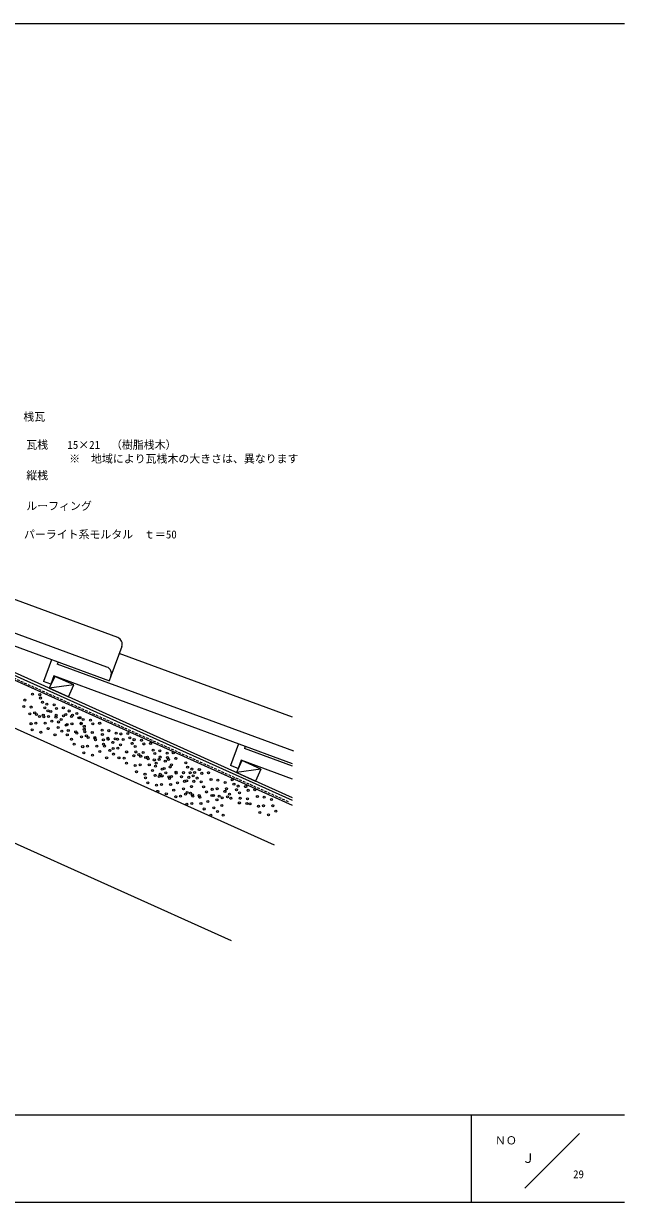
# Model space of a CAD drawing. Units: millimetres, scale not verified. Extents: x -203 to 197, y -138 to 132.
# Drawn here: x 59.1 to 196.8, y -138.4 to 131.6 of the extents above; entities that cross this region are included whole.
import ezdxf
from ezdxf.enums import TextEntityAlignment as Align

# ---------------------------------------------------------------- set-up
doc = ezdxf.new("R2010")
doc.units = ezdxf.units.MM
doc.header["$LTSCALE"] = 0.5
doc.linetypes.add('DASHED1', pattern=[1.8, 1.2, -0.6])
for name, color, linetype, lineweight in [('0-0', 5, 'Continuous', 18), ('1-0', 7, 'Continuous', 18), ('1-1', 7, 'Continuous', 18), ('1-3', 7, 'Continuous', 18), ('1-B', 3, 'Continuous', 18), ('1-C', 7, 'Continuous', 18)]:
    doc.layers.add(name, color=color, linetype=linetype, lineweight=lineweight)
doc.layers.add('1-5', color=7, linetype='Continuous')
doc.styles.add('ＭＳ ゴシック', font='')
doc.styles.get('ＭＳ ゴシック').set_extended_font_data('MS Gothic')

msp = doc.modelspace()

# ---------------------------------------------------------------- linework, layer by layer
at = {"layer": '0-0'}
for p, q in [((-203.2432, 131.6351), (196.7568, 131.6351)), ((196.7568, -118.3649), (-203.2433, -118.3649)), ((161.7568, -138.3649), (161.7568, -118.3649)), ((186.4865, -122.5541), (173.9189, -135.1216)), ((196.7568, -138.3649), (-203.2432, -138.3649))]:
    msp.add_line(p, q, dxfattribs=at)
at = {"layer": '1-0'}
for p, q in [((120.7426, -45.6779), (-28.0071, 21.2594)), ((120.7426, -46.3359), (-28.0071, 20.6015)), ((120.7426, -47.4324), (-28.0071, 19.5049)), ((116.6389, -56.5517), (-28.0071, 8.5391)), ((106.7902, -78.4378), (-28.0071, -17.779))]:
    msp.add_line(p, q, dxfattribs=at)
msp.add_lwpolyline([(113.5023, -39.13), (112.2682, -41.8725), (112.2712, -41.8658)], dxfattribs=at)
for centre in [(59.4232, -23.2976), (61.1575, -21.9311), (62.848, -22.072), (63.0406, -22.8342), (63.4632, -23.8204), (64.4493, -24.243), (66.1398, -24.3839), (59.2119, -24.7611), (60.5596, -26.4665), (60.9024, -24.902), (61.6866, -26.2317), (62.1092, -26.6073), (62.7588, -27.0605), (63.6588, -26.7952), (63.7997, -27.1708), (64.0267, -25.0882), (64.7311, -25.7926), (64.8719, -27.0605), (65.3493, -25.9499), (66.5625, -27.2014), (66.5812, -26.7725), (66.7033, -25.2291), (68.2529, -25.0882), (68.2717, -26.9133), (68.8164, -26.6379), (69.5756, -25.809), (70.1391, -27.0769), (70.366, -26.7787), (71.3537, -26.3718), (60.8414, -28.7204), (61.9684, -28.5796), (64.0815, -28.5796), (64.7859, -29.8474), (65.6311, -28.1569), (67.0398, -29.5657), (67.1259, -28.3284), (67.7442, -27.7343), (68.8712, -29.0492), (69.0982, -28.8918), (70.2252, -28.751), (71.7763, -27.3579), (72.0566, -27.3422), (72.3383, -28.751), (72.3398, -28.6257), (72.7625, -27.7805), (73.0442, -29.3301), (74.453, -27.9214), (75.0164, -28.7666), (76.5661, -28.6257), (61.1231, -30.1292), (63.0953, -30.6927), (66.3355, -31.2562), (67.8851, -30.4109), (69.1529, -31.2562), (69.3799, -30.3006), (70.139, -32.2893), (71.072, -30.598), (71.3522, -30.8641), (72.393, -31.7258), (73.0427, -30.0188), (73.1851, -30.598), (73.52, -31.491), (73.9427, -31.8667), (74.8756, -30.7389), (75.4391, -31.8659), (75.4923, -32.0545), (75.6331, -32.4301), (77.1296, -30.1754), (77.1828, -31.2092), (77.4113, -32.4294), (78.4146, -32.0318), (78.5383, -32.2885), (78.6792, -30.3162), (80.1052, -32.1727), (80.3697, -30.8797), (80.6514, -32.2885), (81.409, -31.0684), (81.9725, -32.3362), (83.0275, -30.9705), (83.4501, -31.9566), (84.4363, -32.3793), (86.1268, -32.5201), (70.7026, -33.4163), (72.6748, -33.9798), (73.8018, -33.8389), (75.9149, -33.8389), (76.6193, -35.1068), (77.4645, -33.4163), (77.6931, -33.8381), (78.8733, -34.825), (79.5776, -32.9936), (79.6653, -34.4016), (80.7047, -34.3085), (81.3558, -33.5564), (82.7458, -35.1968), (84.0136, -33.2245), (84.718, -33.9289), (84.8589, -35.1968), (86.6902, -33.3654), (88.2399, -33.2245), (88.8034, -34.7741), (90.353, -34.915), (72.9565, -35.3885), (74.9288, -35.952), (78.1689, -36.5155), (79.7185, -35.6703), (80.9864, -36.5155), (82.1603, -36.6094), (82.7239, -37.7364), (84.4143, -36.0459), (85.5413, -35.8111), (85.964, -36.1868), (86.5494, -35.3376), (87.1129, -36.4646), (87.5136, -36.3746), (87.6544, -36.7503), (89.0851, -37.0281), (89.2041, -35.5294), (89.4858, -37.7364), (90.2121, -36.8873), (90.4359, -36.3519), (91.5989, -37.3138), (92.0435, -35.4785), (92.1264, -36.4928), (92.3252, -36.8873), (93.4303, -35.3885), (93.9938, -36.6564), (96.2932, -37.6918), (84.6961, -38.2999), (84.9778, -39.7087), (85.8231, -38.159), (86.9501, -40.2722), (87.9362, -38.159), (88.6406, -39.4269), (89.298, -40.5539), (89.3669, -38.4369), (90.425, -40.3191), (90.8476, -40.6948), (90.8946, -39.1452), (91.3391, -39.0004), (91.7398, -39.9904), (92.7259, -38.6286), (93.0296, -38.1551), (94.0564, -39.7955), (94.0877, -40.0374), (95.7469, -39.9364), (96.7158, -38.6779), (97.2793, -39.9458), (97.7019, -39.1006), (97.9837, -40.6502), (98.314, -39.8965), (99.3924, -39.2414), (99.9559, -40.0867), (101.5056, -39.9458), (87.044, -41.1174), (87.6075, -42.2444), (89.5797, -42.8079), (90.1902, -40.8357), (90.7067, -42.667), (92.3972, -40.8826), (92.5381, -41.2583), (92.8198, -42.667), (93.0077, -40.8357), (94.3695, -42.2444), (95.3196, -40.8599), (96.0115, -41.918), (96.4826, -41.8218), (97.0101, -41.0008), (97.6096, -43.1366), (98.1246, -41.918), (98.8774, -41.1644), (99.815, -42.0589), (100.3786, -43.1859), (102.0691, -41.4954), (103.6187, -41.6363), (105.3092, -42.1998), (106.9057, -41.5831), (107.3284, -42.5692), (108.3145, -42.9918), (110.005, -43.1327), (89.8615, -44.2166), (91.8337, -44.7801), (93.5242, -43.9349), (93.9938, -45.4376), (95.0739, -45.3436), (95.7782, -43.6532), (96.2478, -44.8741), (96.6235, -44.4984), (97.3748, -44.6393), (97.7974, -45.0149), (97.8913, -45.3436), (99.347, -45.2028), (99.4879, -45.5784), (101.0375, -44.3575), (102.2694, -45.1801), (102.3508, -43.7494), (102.6325, -45.1582), (103.4778, -43.6085), (103.9599, -45.3209), (104.6048, -45.7217), (105.2637, -44.2166), (105.5909, -43.6085), (105.8272, -45.4845), (106.2953, -44.8764), (106.624, -45.8093), (107.8919, -43.8371), (108.5962, -44.5414), (108.7371, -45.8093), (110.4276, -45.9502), (110.5685, -43.9779), (112.1181, -43.8371), (112.6816, -45.3867), (114.2312, -45.5276), (115.9217, -46.0911), (96.5295, -47.128), (97.6565, -46.9872), (99.7696, -46.9872), (100.474, -48.2551), (101.3193, -46.5646), (102.728, -47.9733), (103.4324, -46.1419), (103.5733, -48.8185), (104.5594, -47.4568), (108.5602, -46.8706), (110.2507, -47.0114), (110.9911, -47.0772), (112.9634, -47.6407), (114.0903, -47.4998), (116.2035, -47.4998), (116.9078, -48.7677), (102.0236, -49.6638), (104.8411, -49.6638), (113.2451, -49.0494), (115.2173, -49.6129)]:
    msp.add_circle(centre, 0.2322, dxfattribs=at)
at = {"layer": '1-1'}
for p, q in [((70.6419, -19.8429), (66.2647, -17.8731)), ((70.642, -19.8429), (65.0336, -20.6089)), ((70.6419, -19.8429), (65.0336, -20.6089)), ((113.5023, -39.13), (109.125, -37.1602)), ((113.5023, -39.13), (107.894, -39.896))]:
    msp.add_line(p, q, dxfattribs=at)
for points in [[(69.4109, -22.5786), (70.642, -19.8429), (66.2647, -17.8731), (65.0336, -20.6089)], [(69.4109, -22.5786), (70.6419, -19.8429), (66.2647, -17.8731), (65.0336, -20.6089)]]:
    msp.add_lwpolyline(points, close=True, dxfattribs=at)
msp.add_lwpolyline([(113.5023, -39.13), (109.125, -37.1603), (107.894, -39.896), (112.2712, -41.8658)], dxfattribs=at)
at = {"layer": '1-3', "color": 3, "linetype": 'DASHED1'}
msp.add_line((17.4248, -0.5008), (119.7183, -46.5329), dxfattribs=at)
at = {"layer": '1-B'}
for p, q in [((78.2044, -15.7437), (24.006, 4.2052)), ((78.9207, -18.991), (23.2266, 1.5084)), ((65.536, -14.0644), (63.7068, -19.0339)), ((67.0375, -14.6171), (66.8664, -15.082)), ((121.0647, -35.0308), (66.8664, -15.082)), ((66.0869, -17.7787), (65.396, -19.6556)), ((120.7426, -37.8959), (66.0869, -17.7787)), ((79.1533, -17.7979), (78.7359, -18.9317)), ((65.396, -19.6556), (63.7068, -19.0339)), ((108.3963, -33.3516), (106.5671, -38.321)), ((109.8978, -33.9042), (109.7267, -34.3691)), ((120.7426, -38.4237), (109.7267, -34.3691)), ((108.9472, -37.0658), (108.2564, -38.9427)), ((120.7426, -41.4074), (108.9472, -37.0658)), ((108.2564, -38.9427), (106.5671, -38.321))]:
    msp.add_line(p, q, dxfattribs=at)
msp.add_arc((77.6518, -17.2452), 1.6, 339.79262, 69.7932, dxfattribs=at)
at = {"layer": '1-C'}
for p, q in [((80.6914, -8.9868), (38.1944, 6.6551)), ((81.6403, -11.041), (79.1533, -17.7979)), ((120.7426, -27.24), (81.0547, -12.632))]:
    msp.add_line(p, q, dxfattribs=at)
msp.add_arc((80.1388, -10.4884), 1.6, 339.79305, 69.79277, dxfattribs=at)

# ---------------------------------------------------------------- texts
at = {"layer": '0-0', "color": 7, "style": 'ＭＳ ゴシック'}
for s, height, p in [('ＮＯ', 1.833, (167.1021, -125.6345)), ('Ｊ', 2.199, (173.238, -129.9766))]:
    msp.add_text(s, height=height, dxfattribs=at).set_placement(p, align=Align.BOTTOM_LEFT)
at = {"layer": '1-0', "style": 'ＭＳ ゴシック'}
for s, p in [('15×21\u3000（樹脂桟木）', (69.173, 33.6816)), ('※\u3000地域により瓦桟木の大きさは、異なります', (69.5872, 30.4975)), ('パーライト系モルタル\u3000ｔ＝50', (59.2236, 13.1574))]:
    msp.add_text(s, height=1.833, dxfattribs=at).set_placement(p, align=Align.BOTTOM_LEFT)
at = {"layer": '1-3', "style": 'ＭＳ ゴシック'}
msp.add_text('29', height=1.833, dxfattribs=at).set_placement((184.9901, -133.3795), align=Align.BOTTOM_LEFT)
at = {"layer": '1-5', "style": 'ＭＳ ゴシック'}
for s, p in [('桟瓦', (59.0945, 40.1095)), ('瓦桟\u3000', (59.7652, 33.6828)), ('縦桟', (59.7668, 26.6828)), ('ルーフィング', (59.7668, 19.6828))]:
    msp.add_text(s, height=1.833, dxfattribs=at).set_placement(p, align=Align.BOTTOM_LEFT)

doc.saveas('drawing.dxf')
